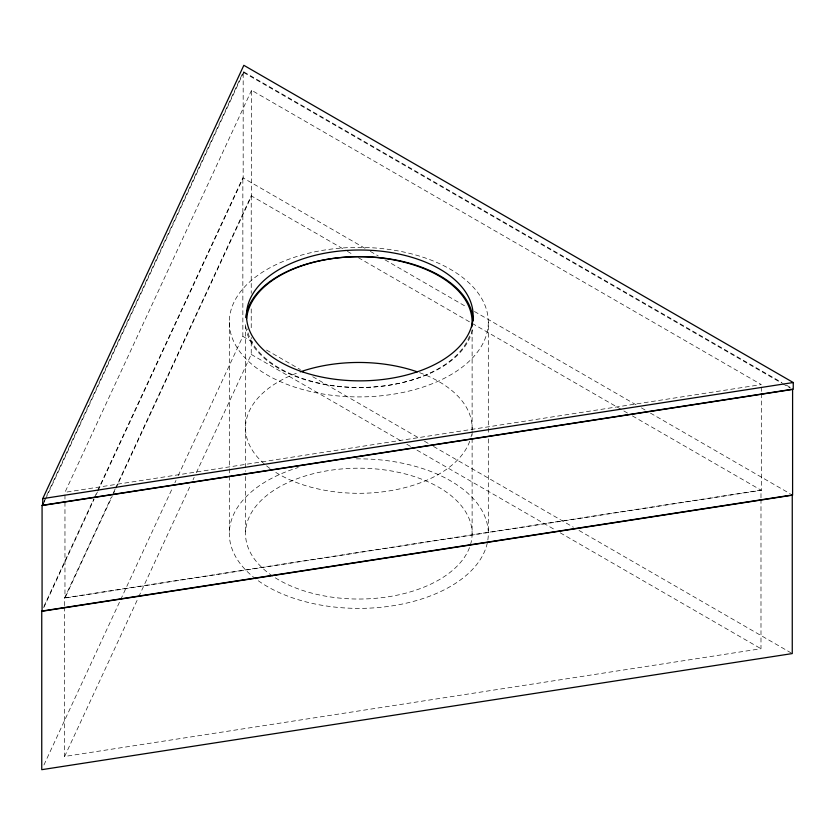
<?xml version="1.0" encoding="UTF-8"?>
<svg xmlns="http://www.w3.org/2000/svg" width="835" height="835" viewBox="0 0 835 835"><rect width="100%" height="100%" fill="white"/><g stroke="black" fill="none" stroke-linecap="round" stroke-linejoin="round"><path stroke-width="0.63" stroke-dasharray="4.17 3.13" d="M43.723 501.981L243.173 72.228L781.309 382.91M43.284 504.058L44.933 500.509M45.476 499.33L243.841 71.925L243.841 69.722M251.554 90.274L64.963 492.316L761.311 384.591L251.554 90.274L251.554 196.016L116.002 488.078M43.942 606.356L93.802 498.912M94.355 497.733L97.09 491.825M97.643 490.646L242.849 177.771L365.02 248.308M43.723 607.723L94.125 499.1M96.317 494.383L97.413 492.013M97.966 490.834L243.173 177.959L243.173 72.228M64.639 605.657L64.639 597.86L111.285 497.347M113.487 492.619L115.126 489.07M115.679 487.89L251.231 195.828L346.285 250.709M761.311 393.609L761.311 490.322L64.963 598.048L112.161 496.355M112.715 495.176L115.46 489.258M43.942 764.954L120.104 600.845M120.657 599.666L172.709 487.504M174.901 482.776L175.997 480.417M178.189 475.689L242.849 336.369L242.849 177.771M760.988 499.236L760.988 648.732L64.639 756.458L138.182 598.017M138.725 596.827L190.86 484.498M193.062 479.77L194.158 477.401M196.35 472.673L251.231 354.426L251.231 337.528M64.639 597.86L760.988 490.135L760.988 497.931M243.841 71.925L781.967 382.618M786.476 385.227L793.25 389.131M782.437 383.568L790.327 388.118M370.333 251.377L378.224 255.927M384.998 259.842L466.546 306.925M474.447 311.486L636.896 405.278M641.416 407.877L645.925 410.486M650.444 413.095L790.327 493.861M347.412 251.356L353.059 254.612M358.372 257.681L628.233 413.492M632.419 415.903L761.311 490.322M242.849 336.369L254.132 342.893M266.542 350.053L300.381 369.592M312.791 376.752L419.974 438.636M424.483 441.235L428.992 443.844M433.511 446.454L573.405 527.219M579.041 530.476L792.258 653.575M251.231 354.426L402.355 441.684M406.864 444.283L411.373 446.892M417.009 450.148L555.734 530.235M560.243 532.834L760.988 648.732M761.311 387.169L761.311 392.325M488.308 322.143A129.498 74.764 0 0 1 294.056 386.897A129.498 74.764 0 0 1 294.056 257.399A129.498 74.764 0 0 1 488.308 322.143L488.308 433.72M488.308 438.907L488.308 533.617M472.119 329.929L472.119 429.827M472.119 431.121L472.119 533.617A113.309 65.422 0 0 1 302.155 590.272A113.309 65.422 0 0 1 302.155 476.962A113.309 65.422 0 0 1 472.119 533.617M251.231 195.828L251.231 293.325M251.231 308.929L251.231 328.426M245.5 324.742L245.5 471.347M245.5 476.534L245.5 533.617M229.312 322.143L229.312 467.454M229.312 468.748L229.312 533.617M64.963 494.894L64.963 598.048M64.639 606.962L64.639 756.458M356.378 458.864A129.498 74.764 0 0 1 480.511 559.168A129.498 74.764 0 0 1 273.786 590.011A129.498 74.764 0 0 1 298.199 467.548M469.531 336.056A113.309 65.422 0 0 1 348.644 387.304A113.309 65.422 0 0 1 245.563 324.397M419.619 372.681A113.309 65.422 0 0 1 472.057 430.14M471.514 434.638A113.309 65.422 0 0 1 471.044 436.862M469.719 441.287A113.309 65.422 0 0 1 388.358 491.043A113.309 65.422 0 0 1 274.673 471.702M269.914 468.445A113.309 65.422 0 0 1 297.991 372.681M472.286 329.908A113.309 65.422 0 0 1 358.82 387.461A113.309 65.422 0 0 1 247.087 328.792"/><path stroke-width="1.25" d="M42.742 498.631L243.841 65.318L793.25 382.524L793.25 389.131L42.742 505.238L42.742 498.631L793.25 382.524M42.074 505.53L792.592 389.423L792.592 495.155L42.074 611.262L42.074 505.53L43.169 503.171M245.772 317.634A113.309 65.422 0 0 1 366.753 256.888A113.309 65.422 0 0 1 471.827 326.809M300.308 371.857A113.309 65.422 0 0 1 417.312 371.857M246.638 318.657A113.309 65.422 0 0 1 361.753 256.627A113.309 65.422 0 0 1 473.09 320.911M792.258 494.978L41.75 611.074L41.75 769.682L792.258 653.575L792.258 494.978M303.136 372.086A113.309 65.422 0 0 0 473.111 315.432A113.309 65.422 0 0 0 303.136 258.777A113.309 65.422 0 0 0 303.136 372.086"/></g></svg>
